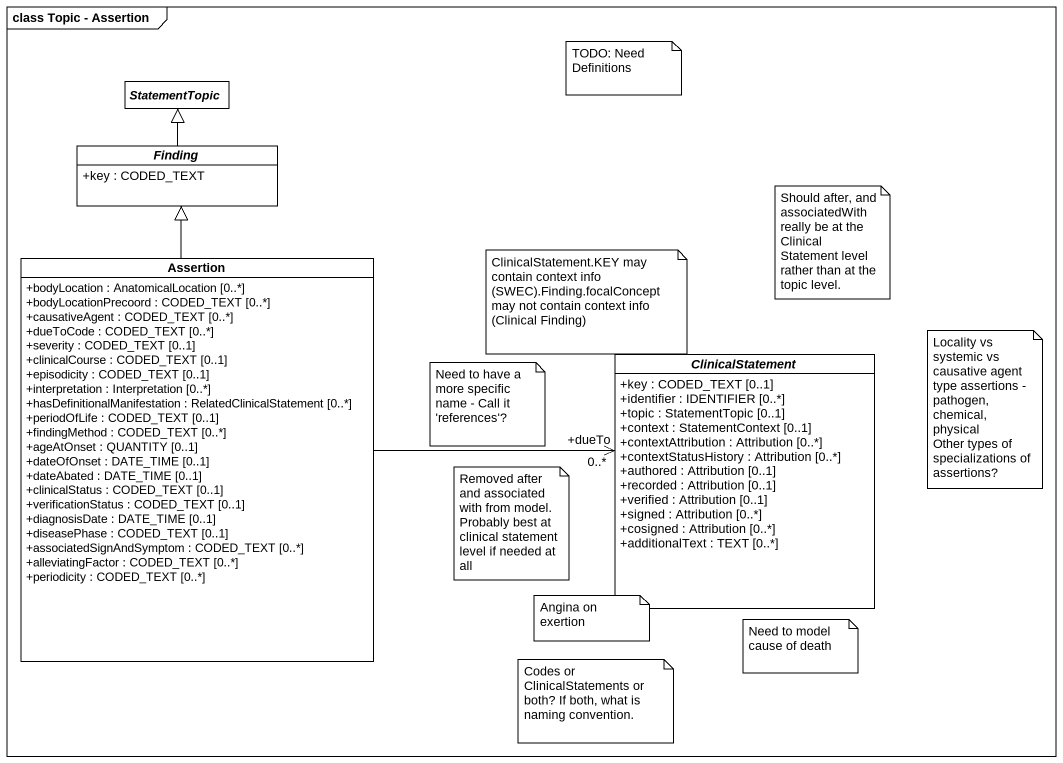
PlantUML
@startuml
mainframe class Topic - Assertion
hide circle
hide empty members
skinparam classAttributeIconSize 0
abstract class StatementTopic
abstract class Finding {
  +key : CODED_TEXT
}
class Assertion {
  +bodyLocation : AnatomicalLocation [0..*]
  +bodyLocationPrecoord : CODED_TEXT [0..*]
  +causativeAgent : CODED_TEXT [0..*]
  +dueToCode : CODED_TEXT [0..*]
  +severity : CODED_TEXT [0..1]
  +clinicalCourse : CODED_TEXT [0..1]
  +episodicity : CODED_TEXT [0..1]
  +interpretation : Interpretation [0..*]
  +hasDefinitionalManifestation : RelatedClinicalStatement [0..*]
  +periodOfLife : CODED_TEXT [0..1]
  +findingMethod : CODED_TEXT [0..*]
  +ageAtOnset : QUANTITY [0..1]
  +dateOfOnset : DATE_TIME [0..1]
  +dateAbated : DATE_TIME [0..1]
  +clinicalStatus : CODED_TEXT [0..1]
  +verificationStatus : CODED_TEXT [0..1]
  +diagnosisDate : DATE_TIME [0..1]
  +diseasePhase : CODED_TEXT [0..1]
  +associatedSignAndSymptom : CODED_TEXT [0..*]
  +alleviatingFactor : CODED_TEXT [0..*]
  +periodicity : CODED_TEXT [0..*]
}
abstract class ClinicalStatement {
  +key : CODED_TEXT [0..1]
  +identifier : IDENTIFIER [0..*]
  +topic : StatementTopic [0..1]
  +context : StatementContext [0..1]
  +contextAttribution : Attribution [0..*]
  +contextStatusHistory : Attribution [0..*]
  +authored : Attribution [0..1]
  +recorded : Attribution [0..1]
  +verified : Attribution [0..1]
  +signed : Attribution [0..*]
  +cosigned : Attribution [0..*]
  +additionalText : TEXT [0..*]
}
Finding -up-|> StatementTopic
Assertion -up-|> Finding
ClinicalStatement "+dueTo\n0..*" <-left- Assertion
note as N1
  TODO: Need Definitions
end note
note as N2
  Should after, and associatedWith really be at the ClinicalStatement level rather than at the topic level.
end note
note as N3
  ClinicalStatement.KEY may contain context info (SWEC).Finding.focalConcept may not contain context info (Clinical Finding)
end note
note as N4
  Locality vs systemic vs causative agent type assertions - pathogen, chemical, physical
  Other types of specializations of assertions?
end note
note as N5
  Need to have a more specific name - Call it 'references'?
end note
note as N6
  Removed after and associated with from model. Probably best at clinical statement level if needed at all
end note
note as N7
  Angina on exertion
end note
note as N8
  Codes or ClinicalStatements or both? If both, what is naming convention.
end note
note as N9
  Need to model cause of death
end note
@enduml
